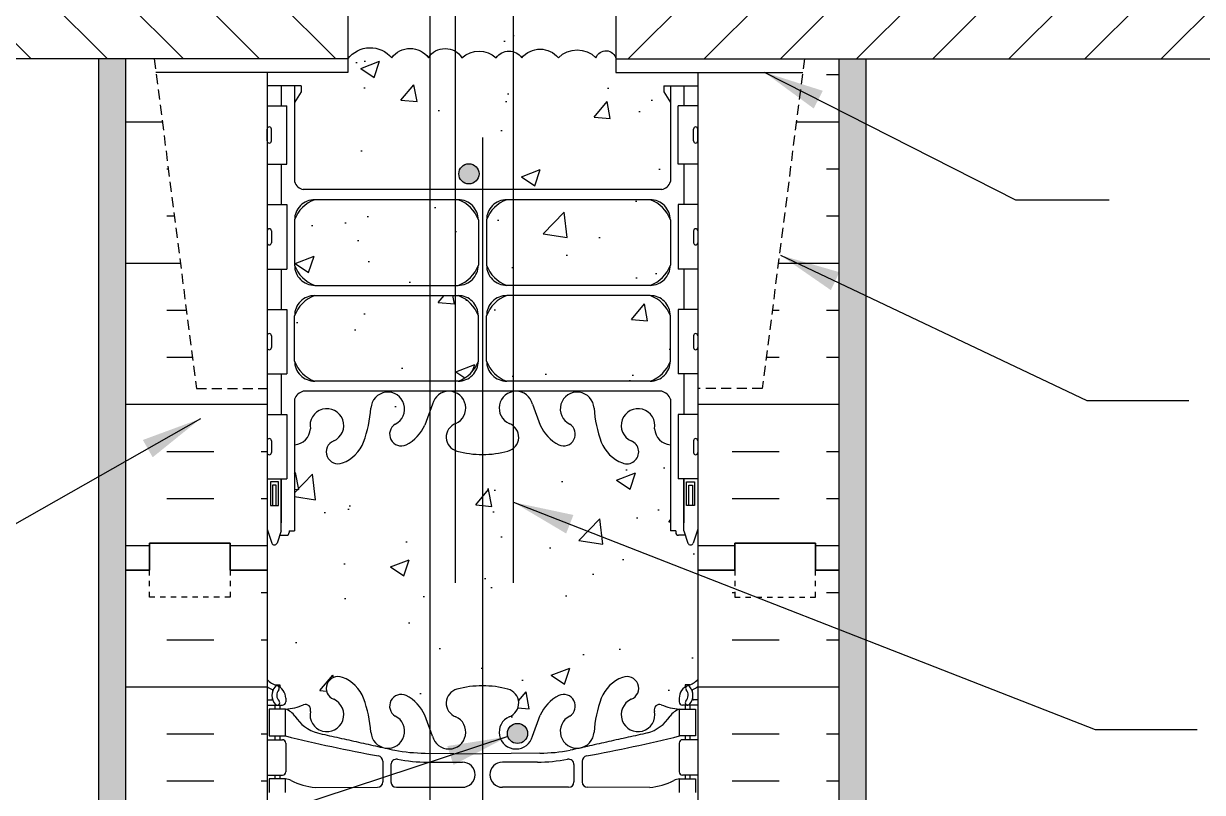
# Model space of a CAD drawing. Header units: inches. Extents: x 75 to 204, y 119 to 186.
# Drawn here: x 170.59 to 192.49, y 152.91 to 167.2 of the extents above; entities that cross this region are included whole.
import ezdxf

# ---------------------------------------------------------------- set-up
doc = ezdxf.new("R2010")
doc.units = ezdxf.units.IN
doc.header["$LTSCALE"] = 0.5
doc.header["$MEASUREMENT"] = 0
doc.linetypes.add('DASHED2', pattern=[0.375, 0.25, -0.125])
doc.linetypes.add('HIDDEN2', pattern=[0.1875, 0.125, -0.0625])
for name, color, linetype in [('HATCH', 12, 'Continuous'), ('Hidden2', 12, 'HIDDEN2'), ('line25', 2, 'Continuous'), ('LINE3', 3, 'Continuous'), ('LINE50', 5, 'Continuous'), ('LINE9', 9, 'Continuous'), ('TEXT', 4, 'Continuous'), ('Web_Edge', 9, 'Continuous')]:
    doc.layers.add(name, color=color, linetype=linetype)
doc.styles.add('DIM', font='romans.shx', dxfattribs={"width": 0.7})
doc.dimstyles.new('ext_12', dxfattribs={"dimscale": 12, "dimtxt": 0.09375, "dimasz": 0.09375, "dimexe": 0.09375, "dimexo": 0.0625, "dimgap": 0.0625, "dimtad": 1, "dimdec": 1, "dimzin": 3, "dimdsep": 46, "dimlunit": 4, "dimtxsty": 'DIM', "dimcen": 0.09, "dimdle": 0.09375, "dimclrt": 4, "dimadec": 0, "dimazin": 0, "dimtfac": 1, "dimtdec": 1, "dimtmove": 2, "dimatfit": 3, "dimfxl": 1, "dimfrac": 2, "dimtolj": 1, "dimtzin": 0, "dimarcsym": 0})
pattern_1 = [(0, (0, 0), (0, 2.625), []), (0, (0, 0.875), (0, 2.625), [0.875, -0.875]), (0, (0, 1.75), (0, 2.625), [0.875, -0.875])]

msp = doc.modelspace()

# ---------------------------------------------------------------- hatches: boundary and pattern name
at = {"layer": 'HATCH'}
h = msp.add_hatch(dxfattribs=at)
h.set_pattern_fill('AR-CONC', color=256, scale=0.5)
h.set_pattern_definition([(49.99999999999999, (0, 0), (3.586300913003767, -0.3137606749129755), [0.375, -4.125]), (355, (0, 0), (-0.693756668065, 3.760960668500059), [0.3, -3.3]), (100.45144446, (0.298858405, -0.02614672), (2.89254423363556, 3.447199954843147), [0.3187009599999999, -3.505710559999999]), (46.18420000000001, (0, 1), (5.336206653357862, -0.8275964039653827), [0.5625, -6.1875]), (96.63563549, (0.444683725, 0.931033465), (4.673309728371142, 4.870593003872752), [0.47805171, -5.258568799999999]), (351.1841639899999, (0, 1), (4.673309725273866, 4.870593001349951), [0.45, -4.950000005]), (21, (0.5, 0.75), (2.984535260592308, -2.013094453326694), [0.375, -4.125]), (326.0000000000001, (0.5, 0.75), (1.216576659607909, 3.625750225234265), [0.3, -3.3]), (71.45144474, (0.74871127, 0.58224213), (4.201111883649856, 1.612655764031769), [0.31870095, -3.50571056]), (37.50000000000001, (0, 0), (0.06079927658645334, 1.664469269156557), [0, -3.26, 0, -3.35, 0, -3.3125]), (7.499999999999999, (0, 0), (1.315347687210743, 1.972058559411801), [0, -1.91, 0, -3.185, 0, -1.2625]), (327.5, (-1.115, 0), (2.669112180862045, -0.1127743586718988), [0, -1.25, 0, -3.9, 0, -5.175]), (317.5, (-1.615, 0), (2.915930846711931, 0.5005249116615886), [0, -1.625, 0, -2.59, 0, -3.675])])
h.paths.add_polyline_path([(181.5936576290113, 171.544445428326), (181.5934132032379, 174.5444454283291), (176.6139691126049, 174.5444454283291), (176.6137246868315, 171.5444454283259), (176.6139691126049, 166.5444454283259, -0.4848937495315636), (177.4290496984611, 166.5665696834682, -0.5031160073863526), (178.1099896657506, 166.5665696834682, -0.5471467812492672), (178.7321225749126, 166.5665696834682, -0.3777167822662339), (179.3689418535741, 166.5665696834682, -0.520567049999997), (179.8446221478584, 166.5665696834682, -0.4694061166659584), (180.5249952831602, 166.5665696834682, -0.4135521630785879), (181.2224547752336, 166.5665696834682, -0.7568877619259617), (181.5934132050697, 166.5444828999346)])
h.paths.add_polyline_path([(185.0936576290113, 173.0444454283291), (181.5935354161246, 173.0444454283291), (181.5936576290113, 171.544445428326), (181.59348653097, 168.0444454283259), (185.0936576290113, 168.0444454283259)])
h.paths.add_polyline_path([(176.6137246868315, 171.5444454283259), (176.6138468997182, 173.0444454283291), (173.1137246868315, 173.0444454283291), (173.1137246868315, 168.0444454283259), (176.6138957848729, 168.0444454283259)])
h.paths.add_polyline_path([(182.6039727325707, 165.7320954283446), (182.4839727325822, 165.9320954283262), (182.4839727325822, 166.044445428326), (183.1139691126049, 166.0444454283259), (183.1139691126049, 166.2944454283259), (181.5934132032379, 166.2944454283259), (181.5934132032379, 166.5444829083014, 0.7568877444812785), (181.2224547752336, 166.5665696834682, 0.4135521630785899), (180.5249952831602, 166.5665696834682, 0.4694061166659581), (179.8446221478584, 166.5665696834682, 0.5205670499999981), (179.3689418535741, 166.5665696834682, 0.3777167822662344), (178.7321225749126, 166.5665696834682, 0.547146781249268), (178.1099896657506, 166.5665696834682, 0.5031160073863524), (177.4290496984611, 166.5665696834682, 0.4848937495315635), (176.6139691126049, 166.5444454283259), (176.6139691126049, 166.2944454283259), (175.1139691126049, 166.2944454283259), (175.1139691126049, 166.0444454283259), (175.7439654926276, 166.044445428326), (175.7439654926276, 165.9320954283257), (175.623969474825, 165.7321020653204), (175.623969474825, 164.2632993230882, 0.2681558504661761), (175.7851243822551, 164.11516225092), (182.4428220707192, 164.11516225092, 0.2681384484792457), (182.6039727325705, 164.2632857670353)])
h.paths.add_polyline_path([(179.0377232264861, 163.5526620680506, 0.2256517540596176), (178.6627232264836, 163.9276620680571), (175.9989737203991, 163.9276620680571, 0.2256517540553573), (175.6239737204011, 163.5526620680589), (175.6239737204011, 162.7118561634126, 0.2256517540569461), (175.9989737204026, 162.3368561634131), (178.6627232264836, 162.3368561634131, 0.2256517540590415), (179.0377232264856, 162.7118561634184)])
h.paths.add_polyline_path([(179.0377232264856, 161.7712345739502, 0.2256517540590401), (178.6627232264836, 162.1462345739555), (175.9989737204026, 162.1462345739555, 0.2256517540569459), (175.6239737204011, 161.771234573956), (175.6239737204011, 160.9304286693097, 0.2256517540552852), (175.9989737203989, 160.5554286693115), (178.6627232264838, 160.5554286693115, 0.2256517540595469), (179.0377232264861, 160.930428669318)])
h.paths.add_polyline_path([(182.6039727325712, 161.771234573956, 0.225651754056946), (182.2289727325697, 162.1462345739555), (179.5652232264912, 162.1462345739554, 0.2256517540585344), (179.1902232264862, 161.7712345739547), (179.1902232264858, 160.9304286693097, 0.2256517540542021), (179.5652232264804, 160.5554286693115), (182.2289727325734, 160.5554286693115, 0.2256517540552865), (182.6039727325712, 160.9304286693097)])
h.paths.add_polyline_path([(182.6039727325712, 163.5526620680589, 0.2256517540552849), (182.2289727325734, 163.9276620680571), (179.5652232264804, 163.9276620680571, 0.2256517540542014), (179.1902232264858, 163.5526620680589), (179.1902232264862, 162.7118561634139, 0.2256517540585338), (179.5652232264912, 162.3368561634131), (182.2289727325699, 162.3368561634131, 0.2256517540568749), (182.6039727325712, 162.7118561634126)])
h.paths.add_polyline_path([(182.6039727325698, 159.3746766069756, -0.3803920597856449), (182.3110083083162, 159.6697782271273, 2.087231407595256), (181.8771088783943, 159.4449609688864, -1), (181.7136803069891, 159.0364378948154, -0.21344991299061), (181.3214545462132, 159.4256383617985, -0.06992325913710164), (181.18458759288, 160.069441061514, 1.62960437792942), (180.713525784345, 159.768350035631, -0.9946622655254546), (180.531306594756, 159.3736335487116, -0.173074760623086), (180.1853982722192, 159.7402905882198), (180.0427604300394, 160.1271354439517, 1.612473537246182), (179.6112172655181, 159.7675472442477, -0.7348724129817921), (179.5881136619317, 159.2565083975446, -0.06847526280445856), (179.1139732264879, 159.1944454283276, -0.06847526280462879), (178.6398327910429, 159.2565083975445, -0.734872412981662), (178.6167291874555, 159.7675472442475, 1.612473537247985), (178.1851860229347, 160.1271354439517), (178.0425481807549, 159.7402905882198, -0.173074760623092), (177.696639858218, 159.3736335487115, -0.9946622655313361), (177.5144206686292, 159.768350035631, 1.629604377927039), (177.0433588600942, 160.0694410615148, -0.069923259137186), (176.9064919067609, 159.4256383617985, -0.213449912991331), (176.5142661459833, 159.0364378948147, -1), (176.3508375745796, 159.4449609688863, 2.087231407566103), (175.9169381446565, 159.6697782271342, -0.3803970205197697), (175.6239683079917, 159.3746762707329), (175.6239654926418, 157.7731785448722), (175.5239654926419, 157.7731785448722), (175.5239654926418, 157.7431785448719, -0.4142135623717164), (175.4739654926417, 157.6931785448721), (175.3478785361202, 157.6931785448722), (175.3050739932825, 157.5619112801698, -0.7257365568514151), (175.1989654926402, 157.5431785448765), (175.1139691126049, 157.8038341103188), (175.1139691126049, 157.044445428326), (175.1139691126049, 155.0100366486338, 0.08841615068674144), (175.2599721094648, 154.9127249561793), (175.3499721094653, 154.9127249561861), (175.349972109468, 154.870998896262, -0.2490694201798168), (175.4599721094841, 154.6638757444925), (175.4599721094877, 154.5963757444824, -0.4142135623888784), (175.3974721094877, 154.5338757444791), (175.3499721094899, 154.5338757444791), (175.3499721094944, 154.4638757444791), (175.4549721094797, 154.4638757444791, 0.08534784463991393), (175.7844316320243, 154.539394326217, -0.6696014941134709), (175.9169340307747, 154.4191126295189, 2.087231407562713), (176.3508334606982, 154.6439298877671, -1), (176.5142620321059, 155.0524529618372, -0.2134499129898269), (176.9064877928795, 154.6632524948544, -0.069923259137005), (177.0433547462124, 154.0194497951397, 1.629604377929905), (177.5144165547474, 154.3205408210226, -0.9946622655294666), (177.6966357443362, 154.7152573079421, -0.1730747606229737), (178.042544066873, 154.3486002684343), (178.185181909053, 153.9617554127019, 1.612473537246911), (178.6167250735742, 154.3213436124059, -0.7348724129898012), (178.6398286771661, 154.8323824591104, -0.0684752628037673), (179.1139691126052, 154.894445428326, -0.06847526280399203), (179.5881095480459, 154.83238245911, -0.7348724129890091), (179.6112131516359, 154.3213436124056, 1.612473537244834), (180.0427563161577, 153.9617554127019), (180.1853941583376, 154.3486002684341, -0.1730747606230563), (180.5313024808746, 154.7152573079421, -0.9946622655169803), (180.7135216704636, 154.3205408210228, 1.629604377932795), (181.1845834789983, 154.0194497951403, -0.06992325913697016), (181.3214504323313, 154.6632524948546, -0.2134499129918863), (181.71367619311, 155.0524529618392, -1), (181.8771047645118, 154.6439298877668, 2.08723140756285), (182.3110041944358, 154.4191126295196, -0.6696014940975927), (182.4435065931837, 154.5393943262181, 0.08534784464066049), (182.772966115731, 154.4638757444791), (182.8779661157163, 154.4638757444791), (182.8779661157209, 154.5338757444791), (182.830466115723, 154.5338757444791, -0.4142135623888784), (182.767966115723, 154.5963757444824), (182.7679661157266, 154.6638757444925, -0.2490694201798239), (182.8779661157427, 154.870998896262), (182.8779661157454, 154.9127249561861), (182.967966115746, 154.9127249561793, 0.08841615068610247), (183.1139691126049, 155.0100366486329), (183.1139691126049, 157.044445428326), (183.1139691126049, 157.8038341103186), (183.0350812332071, 157.5619112801649, -0.72573655678495), (182.9289727325678, 157.5431785448721), (182.8800596890897, 157.6931785448722), (182.7539727325682, 157.6931785448721, -0.4142135623716982), (182.7039727325681, 157.7431785448719), (182.7039727325679, 157.7731785448722), (182.603972732568, 157.7731785448722)])
h.paths.add_polyline_path([(183.1139691126049, 141.078854208019, 0.0884161506861027), (182.967966115746, 141.1761659004727), (182.8779661157454, 141.1761659004658), (182.8779661157427, 141.2178919603899, -0.2490694201798083), (182.7679661157266, 141.4250151121594), (182.767966115723, 141.4925151121695, -0.4142135623889365), (182.830466115723, 141.5550151121728), (182.8779661157209, 141.5550151121728), (182.8779661157163, 141.6250151121728), (182.772966115731, 141.6250151121728, 0.08534784463985881), (182.4435065931866, 141.549496530435, -0.6696014941127947), (182.311004194436, 141.6697782271328, 2.087231407571877), (181.8771047645142, 141.4449609688841, -1), (181.7136761931131, 141.0364378948116, -0.2134499129919753), (181.3214504323324, 141.4256383617945, -0.06822591722340395), (181.1857526094672, 142.0535049038255, 1.75317091024241), (180.7348150175528, 141.7568967685907, -0.9407930192528913), (180.5313024808809, 141.3736335487066, -0.1730747606255), (180.1853941583376, 141.7402905882178), (180.0427563161577, 142.12713544395, 1.612473537251307), (179.6112131516379, 141.7675472442455, -0.7348724129807925), (179.5881095480491, 141.2565083975428, -0.06847526280418821), (179.1139691126072, 141.194445428326, -0.06847526280423272), (178.6398286771648, 141.2565083975419, -0.7348724129927506), (178.6167250735768, 141.7675472442471, 1.612473537238647), (178.185181909053, 142.12713544395), (178.0425440668731, 141.7402905882179, -0.1730747606232865), (177.6966357443356, 141.3736335487095, -0.9407930192572043), (177.4931232076575, 141.7568967685905, 1.753170910245491), (177.0421856157435, 142.0535049038251, -0.06822591722321548), (176.9064877928788, 141.4256383617957, -0.2134499129916659), (176.5142620320997, 141.0364378948123, -1), (176.3508334606989, 141.4449609688851, 2.08723140756115), (175.9169340307748, 141.6697782271327, -0.6696014940677735), (175.7844316320339, 141.5494965304308, 0.08534784464257004), (175.4549721094797, 141.6250151121728), (175.3499721094944, 141.6250151121728), (175.3499721094899, 141.5550151121728), (175.3974721094877, 141.5550151121728, -0.4142135623889448), (175.4599721094877, 141.4925151121695), (175.4599721094841, 141.4250151121594, -0.2490694201798231), (175.349972109468, 141.2178919603899), (175.3499721094653, 141.1761659004658), (175.2599721094648, 141.1761659004727, 0.08841615068673656), (175.1139691126049, 141.0788542080181), (175.1139691126049, 139.044445428326), (177.763491613592, 139.044445428326), (178.763491613592, 140.044445428326), (178.763491613592, 139.044445428326), (178.763491613592, 138.044445428326), (179.763491613592, 139.044445428326), (183.1139691126049, 139.044445428326)])
h = msp.add_hatch(dxfattribs=at)
h.set_pattern_fill('ANSI31', color=256, scale=8, style=0)
h.set_pattern_definition([(135, (266.6307371667264, 15.49055793160571), (0.7071067811865475, 0.7071067811865476), [])])
h.paths.add_polyline_path([(160.3999224562764, 168.0444454283259), (176.6138957848729, 168.0444454283259), (176.6139691126049, 166.544445428326), (160.3999224562764, 166.5444454283259)])
h = msp.add_hatch(dxfattribs=at)
h.set_pattern_fill('ANSI31', color=256, scale=8, style=0)
h.set_pattern_definition([(45, (91.57664514911644, 15.49055793160574), (-0.7071067811865475, 0.7071067811865476), [])])
h.paths.add_polyline_path([(197.8280157689334, 168.044445428326), (181.59348653097, 168.0444454283259), (181.5934132032379, 166.544445428326), (197.8280157689334, 166.544445428326)])
h = msp.add_hatch(dxfattribs=at)
h.set_pattern_fill('AR-SAND', color=256, scale=0.25, style=0)
h.set_pattern_definition([(142.5, (356.6238287363527, 6.684040129812018), (0.01574833952740204, 0.4817059422532897), [0, -0.38, 0, -0.425, 0, -0.40625]), (172.5, (356.6238287363527, 6.684040129812018), (-0.4424441763169318, 0.7055365163074351), [0, -0.205, 0, -0.3425, 0, -0.13125]), (212.5, (356.9313287363527, 6.684040129812018), (-0.7785354654378738, 0.001414763384241124), [0, -0.125, 0, -0.45, 0, -0.5875]), (222.5, (356.9313287363527, 6.684040129812018), (-0.7515316511430733, 0.2194188912335623), [0, -0.0625, 0, -0.295, 0, -0.3375])])
h.paths.add_polyline_path([(171.9889691126049, 166.546955013342), (172.4889691126049, 166.546955013342), (172.4889691126049, 156.985197698593), (172.4889691126049, 139.044445428326), (171.9889691126049, 139.044445428326)])
h = msp.add_hatch(dxfattribs=at)
h.set_pattern_fill('INSUL', color=256, scale=7, style=0)
h.set_pattern_definition(pattern_1)
h.paths.add_polyline_path([(172.4889691126049, 157.044445428326), (172.9264691126049, 157.044445428326), (172.9264691126049, 157.544445428326), (174.4264691126049, 157.544445428326), (174.4264691126049, 157.044445428326), (175.1139691126049, 157.044445428326), (175.1139691126049, 160.4183448182542), (173.8002002465486, 160.4183448182542), (173.0174257848382, 166.5444454283259), (172.4889691126049, 166.5444454283259)])
h.paths.add_polyline_path([(184.3106387415279, 160.4183448182574), (183.1139691126049, 160.4183448182574), (183.1139691126049, 157.044445428326), (183.8014691126049, 157.044445428326), (183.8014691126049, 157.544445428326), (185.3014691126049, 157.544445428326), (185.3014691126049, 157.044445428326), (185.7389691126049, 157.044445428326), (185.7389691126049, 166.544445428326), (185.7184132032379, 166.544445428326), (185.0934132032379, 166.544445428326)])
h = msp.add_hatch(dxfattribs=at)
h.set_pattern_fill('AR-SAND', color=256, scale=0.25, style=0)
h.set_pattern_definition([(37.50000000000001, (1.604109488857063, 6.684040129812018), (-0.01574833952740204, 0.4817059422532897), [0, -0.38, 0, -0.425, 0, -0.40625]), (7.499999999999999, (1.604109488857063, 6.684040129812018), (0.4424441763169318, 0.7055365163074351), [0, -0.205, 0, -0.3425, 0, -0.13125]), (327.5, (1.296609488857058, 6.684040129812018), (0.7785354654378738, 0.001414763384241124), [0, -0.125, 0, -0.45, 0, -0.5875]), (317.5, (1.296609488857058, 6.684040129812018), (0.7515316511430733, 0.2194188912335623), [0, -0.0625, 0, -0.295, 0, -0.3375])])
h.paths.add_polyline_path([(186.2389691126049, 166.546955013342), (185.7389691126049, 166.546955013342), (185.7389691126049, 156.985197698593), (185.7389691126049, 139.044445428326), (186.2389691126049, 139.044445428326)])
h = msp.add_hatch(dxfattribs=at)
h.set_pattern_fill('INSUL', color=256, scale=7, style=0)
h.set_pattern_definition(pattern_1)
h.paths.add_polyline_path([(175.1139691126049, 157.044445428326), (174.4264691126049, 157.044445428326), (174.4264691126049, 156.544445428326), (172.9264691126049, 156.544445428326), (172.9264691126049, 157.044445428326), (172.4889691126049, 157.044445428326), (172.4889691126048, 139.044445428326), (172.9264691126049, 139.044445428326), (172.9264691126049, 139.544445428326), (174.4264691126049, 139.544445428326), (174.4264691126049, 139.044445428326), (175.1139691126049, 139.044445428326)])
h.paths.add_polyline_path([(185.7389691126049, 157.044445428326), (185.3014691126049, 157.044445428326), (185.3014691126049, 156.544445428326), (183.8014691126049, 156.544445428326), (183.8014691126049, 157.044445428326), (183.1139691126049, 157.044445428326), (183.1139691126049, 139.044445428326), (183.8014691126049, 139.044445428326), (183.8014691126049, 139.544445428326), (185.3014691126049, 139.544445428326), (185.3014691126049, 139.044445428326), (185.7389691126049, 139.044445428326)])
at = {"layer": 'LINE3'}
h = msp.add_hatch(color=256, dxfattribs=at)
h.paths.add_polyline_path([(179.0465297845594, 164.443562939355, 0.8313954898624936), (178.6778331129366, 164.4435629393551)])
h.paths.add_polyline_path([(179.0496814487479, 164.4093293143123, 0.04593457776007547), (179.0465297845593, 164.4435629393551), (178.6778331129366, 164.4435629393551, 0.04593457776007547), (178.6746814487479, 164.4093293143123, 1)])
h = msp.add_hatch(color=256, dxfattribs=at)
h.paths.add_polyline_path([(179.948676546008, 154.0444454283259, 0.8313954898624936), (179.5799798743852, 154.044445428326)])
h.paths.add_polyline_path([(179.9518282101966, 154.0102118032832, 0.04593457776007547), (179.948676546008, 154.044445428326), (179.5799798743852, 154.044445428326, 0.04593457776007547), (179.5768282101966, 154.0102118032832, 1)])

# ---------------------------------------------------------------- linework, layer by layer
at = {"layer": 'HATCH'}
msp.add_lwpolyline([(176.6139691126049, 166.5444454283259, -0.4848937495315631), (177.4290496984611, 166.5665696834682, -0.5031160073863534), (178.1099896657506, 166.5665696834682, -0.547146781249268), (178.7321225749126, 166.5665696834682, -0.3777167822662333), (179.3689418535741, 166.5665696834682, -0.52056705), (179.8446221478584, 166.5665696834682, -0.4694061166659571), (180.5249952831602, 166.5665696834682, -0.4135521630785881), (181.2224547752336, 166.5665696834682, -0.7569658912366456), (181.5934214051358, 166.5444454283259, -0.3015680651174104)], format="xyb", dxfattribs=at)
at = {"layer": 'Hidden2', "ltscale": 3}
for p, q in [((173.0174257848386, 166.5444454283228), (173.8002002465486, 160.4183448182542)), ((185.0934132032379, 166.5444454283259), (184.3106387415279, 160.4183448182574)), ((173.8002002465486, 160.4183448182542), (175.1139691126049, 160.4183448182542)), ((184.3106387415279, 160.4183448182574), (183.1139691126049, 160.4183448182574))]:
    msp.add_line(p, q, dxfattribs=at)
at = {"layer": 'line25'}
for p, q in [((176.6139691126049, 166.5444454283259), (160.3999224562764, 166.5444454283259)), ((172.4889691126049, 166.5444454283259), (161.8590550633159, 166.5444454283259)), ((176.6139691126049, 166.5444454283259), (176.6139691126049, 166.2944454283259)), ((181.5934132032379, 166.5444454283259), (181.5934132032379, 166.2944454283259)), ((181.5934132032379, 166.5444454283259), (197.8280157689334, 166.544445428326)), ((185.7184132032379, 166.544445428326), (196.348327252527, 166.544445428326)), ((176.6139691126049, 166.2944454283259), (173.0493700227611, 166.2944454283259)), ((175.1139691126049, 166.2944454283259), (175.1139691126049, 157.044445428326)), ((181.5934132032379, 166.2944454283259), (185.0614689653151, 166.2944454283259)), ((183.1139691126049, 166.2944454283259), (183.1139691126049, 157.044445428326)), ((175.1139691126049, 165.6694454283196), (175.4789217068468, 165.6694454283196)), ((175.4789217068468, 164.5894454283196), (175.4789217068468, 165.6694454283196)), ((183.1139691126049, 165.6694454283196), (182.749016518363, 165.6694454283196)), ((182.749016518363, 164.5894454283196), (182.749016518363, 165.6694454283196)), ((175.1139691126049, 164.5894454283196), (175.4789217068468, 164.5894454283196)), ((183.1139691126049, 164.5894454283196), (182.749016518363, 164.5894454283196)), ((175.1139691126049, 163.8394454283196), (175.4789217068468, 163.8394454283197)), ((175.4789217068468, 163.8394454283196), (175.4789217068468, 162.6394454283196)), ((183.1139691126049, 163.8394454283196), (182.749016518363, 163.8394454283197)), ((182.749016518363, 163.8394454283196), (182.749016518363, 162.6394454283196)), ((175.1139691126049, 162.6394454283196), (175.4789217068468, 162.6394454283196)), ((183.1139691126049, 162.6394454283196), (182.749016518363, 162.6394454283196)), ((175.1139691126049, 161.8894454283196), (175.4789217068468, 161.8894454283196)), ((175.4789217068468, 161.8894454283196), (175.4789217068468, 160.6894454283195)), ((183.1139691126049, 161.8894454283196), (182.749016518363, 161.8894454283196)), ((182.749016518363, 161.8894454283196), (182.749016518363, 160.6894454283195)), ((175.1139691126049, 160.6894454283196), (175.4789217068468, 160.6894454283196)), ((183.1139691126049, 160.6894454283196), (182.749016518363, 160.6894454283196)), ((175.1139691126049, 159.9394454283196), (175.4789217068468, 159.9394454283196)), ((175.4789217068468, 159.9394454283196), (175.4789217068468, 158.7394454283195)), ((183.1139691126049, 159.9394454283196), (182.749016518363, 159.9394454283196)), ((182.749016518363, 159.9394454283196), (182.749016518363, 158.7394454283195)), ((175.1139691126049, 158.7394454283196), (175.4789217068468, 158.7394454283196)), ((183.1139691126049, 158.7394454283196), (182.749016518363, 158.7394454283196)), ((175.1139691126049, 157.044445428326), (175.1139691126049, 139.044445428326)), ((183.1139691126049, 157.044445428326), (183.1139691126049, 139.044445428326))]:
    msp.add_line(p, q, dxfattribs=at)
for points in [[(176.6139691126049, 174.5444454283291), (176.6137246868315, 171.5444454283259), (176.6139691126049, 166.5444454283259)], [(181.5934132032379, 174.5444454283291), (181.5936576290113, 171.544445428326), (181.5934132032379, 166.5444454283259)]]:
    msp.add_lwpolyline(points, dxfattribs=at)
at = {"layer": 'LINE3'}
for p, q in [((178.1342805961985, 173.0444454283291), (178.1342805961985, 144.8356080795029)), ((178.6138468997182, 156.8068218403729), (178.6138468997182, 169.8729476500175)), ((179.6881017196442, 156.8068218403729), (179.6881017196442, 169.8729476500175)), ((179.1137679566704, 165.0857663965157), (179.1140583799955, 138.3950121947295))]:
    msp.add_line(p, q, dxfattribs=at)
for centre in [(178.8621814487479, 164.4093293143123), (179.7643282101966, 154.0102118032832)]:
    msp.add_circle(centre, 0.1875, dxfattribs=at)
at = {"layer": 'LINE50'}
for p, q in [((172.4889691126049, 157.044445428326), (172.4889691126049, 166.5444454283259)), ((185.7389691126049, 156.985197698593), (185.7389691126049, 166.544445428326)), ((172.4889691126048, 139.044445428326), (172.4889691126049, 157.044445428326)), ((185.7389691126049, 139.044445428326), (185.7389691126049, 157.044445428326))]:
    msp.add_line(p, q, dxfattribs=at)
for points in [[(175.1139691126049, 157.044445428326), (174.4264691126049, 157.044445428326), (174.4264691126049, 157.544445428326), (172.9264691126049, 157.544445428326), (172.9264691126049, 157.044445428326), (172.4889691126049, 157.044445428326)], [(172.4889691126049, 157.044445428326), (172.9264691126049, 157.044445428326), (172.9264691126049, 157.544445428326), (174.4264691126049, 157.544445428326), (174.4264691126049, 157.044445428326), (175.1139691126049, 157.044445428326)], [(183.1139691126049, 157.044445428326), (183.8014691126049, 157.044445428326), (183.8014691126049, 157.544445428326), (185.3014691126049, 157.544445428326), (185.3014691126049, 157.044445428326), (185.7389691126049, 157.044445428326)], [(185.7389691126049, 157.044445428326), (185.3014691126049, 157.044445428326), (185.3014691126049, 157.544445428326), (183.8014691126049, 157.544445428326), (183.8014691126049, 157.044445428326), (183.1139691126049, 157.044445428326)]]:
    msp.add_lwpolyline(points, dxfattribs=at)
at = {"layer": 'LINE9'}
for p, q in [((171.9889691126049, 139.044445428326), (171.9889691126049, 166.546955013342)), ((186.2389691126049, 139.044445428326), (186.2389691126049, 166.546955013342)), ((175.1139691126049, 165.1844454283196), (175.1139727325684, 165.1844454283196)), ((175.113972732568, 165.0194454283196), (175.113972732568, 165.2394454283195)), ((175.153972732568, 165.2794454283195), (175.1539727325689, 165.2794454283195)), ((175.1939727325679, 165.0194454283196), (175.1939727325688, 165.2394454283195)), ((183.0339654926419, 165.0194454283196), (183.033965492641, 165.2394454283195)), ((183.0739654926419, 165.2794454283195), (183.073965492641, 165.2794454283195)), ((183.1139654926418, 165.0194454283196), (183.1139654926418, 165.2394454283195)), ((183.1139691126049, 165.1844454283196), (183.1139654926414, 165.1844454283196)), ((175.1139691126049, 165.0744454283196), (175.1139727325684, 165.0744454283196)), ((175.153972732568, 164.9794454283196), (175.153972732568, 164.9794454283195)), ((183.0739654926419, 164.9794454283196), (183.0739654926419, 164.9794454283195)), ((183.1139691126049, 165.0744454283196), (183.1139654926414, 165.0744454283196)), ((175.113972732568, 163.3494454283195), (175.113972732568, 163.1294454283196)), ((175.153972732568, 163.3894454283195), (175.153972732568, 163.3894454283196)), ((175.1939727325679, 163.3494454283195), (175.1939727325688, 163.1294454283196)), ((183.0339654926419, 163.3494454283195), (183.033965492641, 163.1294454283196)), ((183.0739654926419, 163.3894454283195), (183.0739654926419, 163.3894454283196)), ((183.1139654926418, 163.3494454283195), (183.1139654926418, 163.1294454283196)), ((175.1139691126049, 163.2944454283195), (175.1139727325684, 163.2944454283195)), ((175.1139691126049, 163.1844454283195), (175.1139727325684, 163.1844454283195)), ((183.1139691126049, 163.2944454283195), (183.1139654926414, 163.2944454283195)), ((183.1139691126049, 163.1844454283195), (183.1139654926414, 163.1844454283195)), ((175.153972732568, 163.0894454283196), (175.1539727325689, 163.0894454283196)), ((183.0739654926419, 163.0894454283196), (183.073965492641, 163.0894454283196)), ((175.113972732568, 161.3994454283194), (175.113972732568, 161.1794454283196)), ((175.1939727325679, 161.3994454283195), (175.1939727325688, 161.1794454283196)), ((183.0339654926419, 161.3994454283195), (183.033965492641, 161.1794454283196)), ((183.1139654926418, 161.3994454283194), (183.1139654926418, 161.1794454283196)), ((175.1139691126049, 161.3444454283194), (175.1139727325684, 161.3444454283194)), ((175.1139691126049, 161.2344454283194), (175.1139727325684, 161.2344454283194)), ((183.1139691126049, 161.3444454283194), (183.1139654926414, 161.3444454283194)), ((183.1139691126049, 161.2344454283194), (183.1139654926414, 161.2344454283194)), ((175.153972732568, 161.1394454283196), (175.1539727325689, 161.1394454283195)), ((183.0739654926419, 161.1394454283196), (183.073965492641, 161.1394454283195)), ((175.113972732568, 159.4494454283195), (175.113972732568, 159.2294454283196)), ((175.153972732568, 159.4894454283195), (175.153972732568, 159.4894454283195)), ((175.1939727325679, 159.4494454283195), (175.1939727325688, 159.2294454283196)), ((183.0339654926419, 159.4494454283195), (183.033965492641, 159.2294454283196)), ((183.0739654926419, 159.4894454283195), (183.0739654926419, 159.4894454283195)), ((183.1139654926418, 159.4494454283195), (183.1139654926418, 159.2294454283196)), ((175.1139691126049, 159.3944454283194), (175.1139727325684, 159.3944454283194)), ((175.1139691126049, 159.2844454283194), (175.1139727325684, 159.2844454283194)), ((175.153972732568, 159.1894454283196), (175.1539727325689, 159.1894454283195)), ((183.0739654926419, 159.1894454283196), (183.073965492641, 159.1894454283195)), ((183.1139691126049, 159.3944454283194), (183.1139654926414, 159.3944454283194)), ((183.1139691126049, 159.2844454283194), (183.1139654926414, 159.2844454283194))]:
    msp.add_line(p, q, dxfattribs=at)
at = {"layer": 'LINE9', "linetype": 'DASHED2', "ltscale": 0.15}
for points in [[(174.4264691126049, 157.044445428326), (174.4264691126049, 157.044445428326), (174.4264691126049, 156.544445428326), (172.9264691126049, 156.544445428326), (172.9264691126049, 157.044445428326), (172.9264691126049, 157.044445428326)], [(174.4264691126049, 157.044445428326), (174.4264691126049, 157.044445428326), (174.4264691126049, 156.544445428326), (172.9264691126049, 156.544445428326), (172.9264691126049, 157.044445428326), (172.9264691126049, 157.044445428326)], [(183.8014691126049, 157.044445428326), (183.8014691126049, 157.044445428326), (183.8014691126049, 156.544445428326), (185.3014691126049, 156.544445428326), (185.3014691126049, 157.044445428326), (185.3014691126049, 157.044445428326)], [(183.8014691126049, 157.044445428326), (183.8014691126049, 157.044445428326), (183.8014691126049, 156.544445428326), (185.3014691126049, 156.544445428326), (185.3014691126049, 157.044445428326), (185.3014691126049, 157.044445428326)]]:
    msp.add_lwpolyline(points, dxfattribs=at)
at = {"layer": 'LINE9'}
for centre, start, end in [((175.153972732568, 165.2394454283195), 89.99999999992184, 180), ((175.1539727325689, 165.2394454283195), 359.999999999899, 90), ((183.073965492641, 165.2394454283195), 90, 180.000000000101), ((183.0739654926419, 165.2394454283195), 0, 90.00000000007815), ((175.153972732568, 165.0194454283196), 179.9999999999121, 270.0000000000521), ((175.153972732568, 165.0194454283196), 270, 0), ((183.0739654926419, 165.0194454283196), 180, 270), ((183.0739654926419, 165.0194454283196), 269.9999999999479, 8.79359758331033e-11), ((175.153972732568, 163.3494454283195), 89.99999999994789, 180.0000000000879), ((175.153972732568, 163.3494454283195), 0, 90), ((183.0739654926419, 163.3494454283195), 90, 180), ((183.0739654926419, 163.3494454283195), 359.9999999999121, 90.00000000005213), ((175.153972732568, 163.1294454283196), 180, 270.0000000000782), ((175.1539727325689, 163.1294454283196), 270, 1.009635278083779e-10), ((183.073965492641, 163.1294454283196), 179.999999999899, 270), ((183.0739654926419, 163.1294454283196), 269.9999999999218, 0), ((175.153972732568, 161.3994454283195), 89.99999999994789, 180.0000000000879), ((175.153972732568, 161.3994454283195), 0, 90), ((183.0739654926419, 161.3994454283195), 90, 180), ((183.0739654926419, 161.3994454283195), 359.9999999999121, 90.00000000005213), ((175.153972732568, 161.1794454283196), 180, 270.0000000000782), ((175.1539727325689, 161.1794454283195), 270, 1.009635278083779e-10), ((183.073965492641, 161.1794454283195), 179.999999999899, 270), ((183.0739654926419, 161.1794454283196), 269.9999999999218, 0), ((175.153972732568, 159.4494454283195), 89.99999999994789, 180.0000000000879), ((175.153972732568, 159.4494454283195), 0, 90), ((183.0739654926419, 159.4494454283195), 90, 180), ((183.0739654926419, 159.4494454283195), 359.9999999999121, 90.00000000005213), ((175.153972732568, 159.2294454283196), 180, 270.0000000000782), ((175.1539727325689, 159.2294454283195), 270, 1.009635278083779e-10), ((183.073965492641, 159.2294454283195), 179.999999999899, 270), ((183.0739654926419, 159.2294454283196), 269.9999999999218, 0)]:
    msp.add_arc(centre, 0.04, start, end, dxfattribs=at)
at = {"layer": 'Web_Edge'}
for p, q in [((175.7439654926276, 166.044445428326), (175.1139691126049, 166.0444454283259)), ((175.623969474825, 166.044445428326), (175.623969474825, 164.2632993230882)), ((175.7439654926276, 166.0444454283265), (175.7439654926276, 165.932095428327)), ((175.7439654926276, 166.044445428326), (175.7439654926276, 165.9320954283265)), ((182.4839727325822, 166.044445428326), (183.1139691126049, 166.0444454283259)), ((182.4839727325822, 166.044445428326), (182.4839727325822, 165.9320954283265)), ((182.4839727325822, 166.0444454283265), (182.4839727325822, 165.932095428327)), ((182.6039727325707, 166.044445428326), (182.6039727325705, 164.2632857670353)), ((175.7439654926276, 165.9320954283262), (175.6239654926282, 165.7320954283262)), ((175.7439654926276, 165.9320954283257), (175.6239654926282, 165.7320954283257)), ((182.4839727325822, 165.9320954283257), (182.6039727325817, 165.7320954283257)), ((182.4839727325822, 165.9320954283262), (182.6039727325817, 165.7320954283262)), ((182.4428220707193, 164.11516225092), (175.7851243822549, 164.11516225092)), ((178.6627232264838, 163.9276620680571), (175.9989737203989, 163.9276620680571)), ((182.2289727325735, 163.9276620680571), (179.5652232264803, 163.9276620680571)), ((175.6239737204011, 163.5526620680593), (175.6239737204011, 162.7118561634125)), ((179.0377232264861, 163.5526620680508), (179.0377232264856, 162.711856163419)), ((179.1902232264858, 163.5534780821094), (179.1902232264862, 162.7126721774644)), ((182.6039727325712, 163.5526620680593), (182.6039727325712, 162.7118561634125)), ((175.9989737204025, 162.3368561634131), (178.6627232264838, 162.3368561634131)), ((182.2289727325698, 162.3368561634131), (179.5652232264912, 162.3368561634131)), ((175.9989737204025, 162.1462345739555), (178.6627232264838, 162.1462345739555)), ((182.2289727325698, 162.1462345739555), (179.5652232264912, 162.1462345739554)), ((175.6239737204011, 160.9304286693093), (175.6239737204011, 161.7712345739561)), ((179.0377232264861, 160.9304286693178), (179.0377232264856, 161.7712345739496)), ((179.1902232264858, 160.9296126552592), (179.1902232264862, 161.7704185599042)), ((182.6039727325712, 160.9304286693093), (182.6039727325712, 161.7712345739561)), ((178.6627232264838, 160.5554286693115), (175.9989737203989, 160.5554286693115)), ((182.2289727325735, 160.5554286693115), (179.5652232264803, 160.5554286693115)), ((182.4428220707193, 160.3679286693115), (175.7851243822549, 160.3679286693115)), ((175.6239697936623, 160.2197926152937), (175.6239654926418, 157.7731785448722)), ((178.1851860229341, 160.1271354439502), (178.0425481807549, 159.7402905882196)), ((180.04276043004, 160.1271354439502), (180.1853982722193, 159.7402905882196)), ((182.6039727325708, 160.2198051531969), (182.603972732568, 157.7731785448722)), ((175.3739654926418, 157.7731785448728), (175.3739654926418, 158.7394454283196)), ((182.853972732568, 157.7731785448728), (182.853972732568, 158.7394454283196)), ((175.1139691126049, 157.8038341103188), (175.1989654926417, 157.5431785448721)), ((175.3739654926418, 157.7731785448722), (175.298965492642, 157.5431785448721)), ((175.34787853612, 157.6931785448722), (175.4739654926418, 157.6931785448721)), ((175.5239654926419, 157.7731785448722), (175.6239654926418, 157.7731785448722)), ((175.5239654926419, 157.7731785448722), (175.5239654926418, 157.7431785448718)), ((175.5239654926419, 157.7431785448723), (175.5239654926419, 157.7431785448721)), ((182.7039727325679, 157.7731785448722), (182.603972732568, 157.7731785448722)), ((182.7039727325679, 157.7731785448722), (182.7039727325679, 157.7431785448723)), ((182.7039727325679, 157.7431785448723), (182.7039727325679, 157.7431785448721)), ((182.8800596890898, 157.6931785448722), (182.7539727325681, 157.6931785448721)), ((182.853972732568, 157.7731785448722), (182.9289727325678, 157.5431785448721)), ((183.1139691126049, 157.8038341103186), (183.0289727325682, 157.5431785448721)), ((175.2599721094647, 154.9127249561793), (175.3499721094653, 154.9127249561861)), ((175.3499721094653, 154.9127249561861), (175.349972109468, 154.870998896262)), ((182.967966115746, 154.9127249561793), (182.8779661157454, 154.9127249561861)), ((182.8779661157454, 154.9127249561861), (182.8779661157427, 154.870998896262)), ((175.1139691126049, 154.633875744479), (175.1918476458735, 154.6338757444792)), ((175.4599721094841, 154.6638757444981), (175.4599721094877, 154.5963757444819)), ((182.7679661157266, 154.6638757444981), (182.767966115723, 154.5963757444819)), ((183.1139691126058, 154.633875744479), (183.0360905793372, 154.6338757444792)), ((175.1139691126049, 154.5338757444791), (175.3974721094877, 154.5338757444791)), ((175.2599721094647, 154.533875744479), (175.2599721094647, 154.4638757444791)), ((175.3499721094899, 154.533875744479), (175.3499721094944, 154.4638757444791)), ((183.1139691126058, 154.5338757444791), (182.830466115723, 154.5338757444791)), ((182.8779661157209, 154.533875744479), (182.8779661157163, 154.4638757444791)), ((182.967966115746, 154.533875744479), (182.967966115746, 154.4638757444791)), ((178.1851819090524, 153.9617554127034), (178.0425440668731, 154.3486002684339)), ((180.0427563161583, 153.9617554127034), (180.1853941583376, 154.3486002684339)), ((175.2599721094647, 153.9638757444791), (175.2599721094647, 153.8938757444791)), ((175.3499721095281, 153.9638757444791), (175.3499721095326, 153.8938757444792)), ((182.8779661156827, 153.9638757444791), (182.8779661156781, 153.8938757444792)), ((182.967966115746, 153.9638757444791), (182.967966115746, 153.8938757444791)), ((175.1139691126049, 153.8938757444791), (175.3974721094877, 153.8938757444792)), ((175.4599721094877, 153.8313757444792), (175.4599721094877, 153.2963757444792)), ((182.767966115723, 153.8313757444792), (182.767966115723, 153.2963757444792)), ((183.1139691126058, 153.8938757444791), (182.830466115723, 153.8938757444792)), ((177.2620262093527, 153.4939504245755), (177.2620262093518, 153.1091866077584)), ((178.0473541510704, 153.6457083147623), (179.1139762093525, 153.629955710524)), ((180.1805840741403, 153.6457083147623), (179.1139620158582, 153.629955710524)), ((180.965912015858, 153.4939504245755), (180.9659120158589, 153.1091866077584)), ((177.4145262093524, 153.4318948807589), (177.4145262093524, 153.1091866306395)), ((178.0946886388419, 153.477824027421), (178.7415699596144, 153.477824027421)), ((180.1332495863689, 153.477824027421), (179.4863682655963, 153.477824027421)), ((180.8134120158583, 153.4318948807589), (180.8134120158583, 153.1091866306395)), ((175.1139691126049, 153.2338757444791), (175.3974721094877, 153.2338757444792)), ((175.2599721094643, 153.2338757444792), (175.2599721094643, 153.1638757444792)), ((175.3499721095754, 153.2338757444792), (175.3499721095799, 153.1638757444792)), ((183.1139691126058, 153.2338757444791), (182.830466115723, 153.2338757444792)), ((182.8779661156354, 153.2338757444792), (182.8779661156308, 153.1638757444792)), ((182.9679661157465, 153.2338757444792), (182.9679661157465, 153.1638757444792)), ((176.0076962093525, 153.008405710524), (177.162093856747, 153.0091866306394)), ((177.5145262093523, 153.0091866306395), (178.7415699596144, 153.0091866306394)), ((180.7134120158584, 153.0091866306395), (179.4863682655963, 153.0091866306394)), ((182.2202420158582, 153.008405710524), (181.0658443684637, 153.0091866306394))]:
    msp.add_line(p, q, dxfattribs=at)
for points in [[(175.3739654926418, 166.0444454283258), (175.3739654926418, 165.6694454283196)], [(182.853972732568, 166.0444454283258), (182.853972732568, 165.6694454283196)], [(175.3739654926418, 164.5894454283196), (175.3739654926418, 163.8394454283197)], [(182.853972732568, 164.5894454283196), (182.853972732568, 163.8394454283197)], [(175.3739654926418, 162.6394454283196), (175.3739654926418, 161.8894454283196)], [(182.853972732568, 162.6394454283196), (182.853972732568, 161.8894454283196)], [(175.3739654926418, 160.6894454283196), (175.3739654926418, 159.9394454283196)], [(182.853972732568, 160.6894454283196), (182.853972732568, 159.9394454283196)], [(175.3739654926418, 158.7394454283196), (175.3739654926418, 157.9231785448721)], [(182.853972732568, 158.7394454283196), (182.853972732568, 157.9231785448721)], [(175.4549721095649, 152.9138757444792), (175.4549721095649, 153.1638757444792), (175.1549721095647, 153.1638757444792), (175.1549721095647, 152.9138757444792)], [(182.7729661156458, 152.9138757444792), (182.7729661156458, 153.1638757444792), (183.072966115646, 153.1638757444792), (183.072966115646, 152.9138757444792)]]:
    msp.add_lwpolyline(points, dxfattribs=at)
for points in [[(175.3239654926421, 158.6831785448722), (175.173965492642, 158.6831785448722), (175.173965492642, 158.2431785448723), (175.3239654926421, 158.2431785448723)], [(175.2839654926422, 158.6231785448722), (175.213965492642, 158.6231785448722), (175.213965492642, 158.2431785448723), (175.2839654926422, 158.2431785448723)], [(182.9039727325678, 158.6831785448722), (183.0539727325678, 158.6831785448722), (183.0539727325678, 158.2431785448723), (182.9039727325678, 158.2431785448723)], [(182.9439727325677, 158.6231785448722), (183.0139727325679, 158.6231785448722), (183.0139727325679, 158.2431785448723), (182.9439727325677, 158.2431785448723)], [(175.1549721094797, 153.9638757444791), (175.4549721094799, 153.9638757444791), (175.4549721094799, 154.4638757444791), (175.1549721094797, 154.4638757444791)], [(183.072966115731, 153.9638757444791), (182.7729661157308, 153.9638757444791), (182.7729661157308, 154.4638757444791), (183.072966115731, 154.4638757444791)]]:
    msp.add_lwpolyline(points, close=True, dxfattribs=at)
for centre, radius, start, end in [((175.8327232264871, 164.3286708280962), 0.21875, 197.3880141500286, 257.4322017112555), ((182.3952232264871, 164.3286708280962), 0.21875, 282.5677982887712, 342.608265138485), ((176.2057820692291, 163.3458537192294), 0.6174711717250514, 109.5681561993793, 160.4318438006121), ((175.9989737204007, 163.5526620680578), 0.375, 90, 180.0000000000114), ((178.4559148776554, 163.3458537192287), 0.6174711717250514, 19.56815619938796, 70.43184380062067), ((178.6627232264838, 163.5526620680571), 0.375, 359.9999999999886, 90), ((179.7720315753142, 163.3458537192307), 0.6174711717250514, 109.5681561993793, 160.4318438006121), ((179.5652232264858, 163.5526620680591), 0.375, 90, 180.0000000000114), ((182.0221643837432, 163.3458537192294), 0.6174711717250514, 19.56815619938796, 70.43184380062067), ((182.2289727325717, 163.5526620680578), 0.375, 359.9999999999886, 90), ((176.2057820692291, 162.9186645122421), 0.6174711717250514, 199.5681561993879, 250.4318438006206), ((175.9989737204007, 162.7118561634138), 0.375, 179.9999999999886, 270), ((178.4559148776554, 162.9186645122415), 0.6174711717250514, 289.5681561993789, 340.4318438006119), ((178.6627232264838, 162.7118561634131), 0.375, 270, 1.139910797836525e-11), ((179.7720315753142, 162.9186645122434), 0.6174711717250514, 199.5681561993879, 250.4318438006206), ((179.5652232264858, 162.7118561634151), 0.375, 179.9999999999886, 270), ((182.0221643837432, 162.9186645122421), 0.6174711717250514, 289.5681561993789, 340.4318438006119), ((182.2289727325717, 162.7118561634138), 0.375, 270, 1.139910797836525e-11), ((176.2057820692291, 161.5644262251265), 0.6174711717250514, 109.5681561993793, 160.4318438006121), ((175.9989737204007, 161.7712345739549), 0.375, 90, 180.0000000000114), ((178.4559148776554, 161.5644262251271), 0.6174711717250514, 19.56815619938796, 70.43184380062067), ((178.6627232264838, 161.7712345739555), 0.375, 359.9999999999886, 90), ((179.7720315753142, 161.5644262251251), 0.6174711717250514, 109.5681561993793, 160.4318438006121), ((179.5652232264858, 161.7712345739536), 0.375, 90, 180.0000000000114), ((182.0221643837432, 161.5644262251265), 0.6174711717250514, 19.56815619938796, 70.43184380062067), ((182.2289727325717, 161.7712345739549), 0.375, 359.9999999999886, 90), ((176.2057820692291, 161.1372370181392), 0.6174711717250514, 199.5681561993879, 250.4318438006206), ((175.9989737204007, 160.9304286693109), 0.375, 179.9999999999886, 270), ((178.4559148776554, 161.1372370181398), 0.6174711717250514, 289.5681561993789, 340.4318438006119), ((178.6627232264838, 160.9304286693115), 0.375, 270, 1.139910797836525e-11), ((179.7720315753142, 161.137237018138), 0.6174711717250514, 199.5681561993879, 250.4318438006206), ((179.5652232264858, 160.9304286693095), 0.375, 179.9999999999886, 270), ((182.0221643837432, 161.1372370181392), 0.6174711717250514, 289.5681561993789, 340.4318438006119), ((182.2289727325717, 160.9304286693109), 0.375, 270, 1.139910797836525e-11), ((175.8327232264871, 160.1544200921354), 0.21875, 102.5677982887445, 162.6117902218695), ((177.3553637615402, 160.038540361337), 0.3135313569610182, 296.0651741220447, 177.2642895890111), ((178.4901631958657, 160.0543973123505), 0.3135313569610182, 293.8083663361876, 166.5853660183907), ((179.7377832571084, 160.0543973123505), 0.3135313569610182, 13.41463398160937, 246.1916336638124), ((180.8725826914339, 160.038540361337), 0.3135313569610182, 2.735710410988923, 243.9348258779549), ((182.3952232264871, 160.1544200921354), 0.21875, 17.39173486151484, 77.4322017112288), ((176.2242715829622, 159.7318110369772), 0.3135313569610182, 293.8083663361876, 191.4113785795589), ((174.6843607435709, 160.2344941835906), 2.364765241385946, 339.9984922785303, 355.6105272071578), ((183.5435857094032, 160.2344941835906), 2.364765241385946, 184.3894727928421, 200.0015077214678), ((182.0036748700119, 159.7318110369772), 0.3135313569610182, 348.5886214204411, 246.1916336638124), ((175.6045738088985, 159.6869081830143), 0.3128336836755324, 273.5543884127807, 356.8610627304217), ((177.606586535918, 159.5714794158816), 0.2173766041081271, 121.4629889840288, 294.4735608195812), ((177.3558364483926, 160.0416466659468), 0.7499256556133269, 297.0295257392024, 336.3062471102691), ((178.7082468173637, 159.5156430035875), 0.2680134754942133, 109.9662478540821, 255.2108076408213), ((179.5196996356105, 159.5156430035875), 0.2680134754942133, 284.7891923591787, 70.03375214591789), ((180.8721100045815, 160.0416466659468), 0.7499256556133269, 203.6937528897309, 242.9704742607975), ((180.6213599170562, 159.5714794158816), 0.2173766041081271, 245.5264391804188, 58.53701101597118), ((182.6233726440739, 159.6869081830143), 0.3128336836755324, 183.1389372695816, 266.4446069007387), ((176.4325518602652, 159.240699431844), 0.22, 111.8037479894419, 291.8037479894419), ((176.2753025350009, 159.6694965123549), 0.6766585701930063, 290.6802528325035, 338.8761078469809), ((181.9526439179733, 159.6694965123549), 0.6766585701930063, 201.1238921530191, 249.3197471674964), ((181.795394592709, 159.240699431844), 0.22, 248.1962520105581, 68.1962520105585), ((179.1024295785539, 160.9484248697152), 1.754017427683611, 254.7081662546031, 270.3770812484059), ((179.1255168744203, 160.9484248697152), 1.754017427683611, 269.6229187515941, 285.291833745397), ((175.4739654926418, 157.7431785448721), 0.05, 270, 0), ((182.7539727325681, 157.7431785448721), 0.05, 180, 270), ((175.2489654926423, 157.5698452115383), 0.0566666666662005, 208.0724869353401, 331.927513064439), ((182.9789727325676, 157.5698452115383), 0.0566666666662005, 208.0724869355608, 331.9275130646583), ((176.4325477463834, 154.8481914248096), 0.22, 68.19625201055833, 248.1962520105583), ((176.2752984211192, 154.4193943442987), 0.6766585701930063, 21.12389215302213, 69.31974716749635), ((181.9526398040915, 154.4193943442987), 0.6766585701930063, 110.6802528325037, 158.8761078469779), ((181.7953904788273, 154.8481914248096), 0.22, 291.8037479894417, 111.8037479894417), ((175.4599721094941, 155.370982525662), 0.5, 226.210888829619, 250.5287793646984), ((175.4599721094941, 155.370982525662), 0.6, 234.7832160478548, 245.0747707145258), ((175.4536795179392, 154.7184351508122), 0.25, 140.1145119962656, 222.4608678427917), ((175.197889898935, 154.8079649169511), 0.02103171283708721, 343.4640040446167, 63.99572765969248), ((175.2959131468841, 154.849331844151), 0.04500919725254051, 321.4480006460004, 139.1878992020102), ((175.2099721094841, 154.6638757444791), 0.25, 4.360973023723161e-09, 70.52877936469841), ((175.4536795179392, 154.7184351508122), 0.16, 140.0000771989565, 222.4608678427537), ((178.7082427034819, 154.5732478530661), 0.2680134754942133, 104.7891923591787, 250.0337521459179), ((179.1024254646722, 153.1404659869384), 1.754017427683611, 89.62291875159407, 105.2918337453971), ((179.1255127605386, 153.1404659869384), 1.754017427683611, 74.70816625460292, 90.37708124840593), ((179.5196955217288, 154.5732478530661), 0.2680134754942133, 289.9662478540821, 75.21080764082132), ((183.0179661157266, 154.6638757444791), 0.25, 109.4712206353016, 179.999999995639), ((182.9320250783266, 154.849331844151), 0.04500919725254051, 40.81210079798976, 218.5519993539996), ((182.7742587072716, 154.7184351508122), 0.16, 317.5391321572463, 39.99992280104347), ((182.7679661157166, 155.370982525662), 0.5, 289.4712206353016, 313.7891111703809), ((182.7742587072716, 154.7184351508122), 0.25, 317.5391321572083, 39.88548800373442), ((183.0300483262758, 154.8079649169511), 0.02103171283708721, 116.0042723403075, 196.5359959553833), ((182.7679661157166, 155.370982525662), 0.6, 294.9252292854742, 305.2167839521452), ((175.1920516416971, 154.6534582036854), 0.01958352171754351, 269.4031558122728, 15.49009993730705), ((175.3024431084681, 154.5800424181622), 0.04500000000006049, 222.46086784302, 42.46086784271334), ((175.3974721094877, 154.5963757444791), 0.0625, 270, 2.605510395054913e-09), ((176.2242674690805, 154.3570798196764), 0.3135313569610182, 168.5886214204462, 66.19163366381255), ((174.6843566296892, 153.8543966730629), 2.364765241385946, 4.389472792842167, 20.00150772147286), ((177.6065824220363, 154.5174114407719), 0.2173766041081271, 65.52643918041878, 238.5370110159669), ((177.3558323345109, 154.0472441907067), 0.7499256556133269, 23.69375288972376, 62.97047426079738), ((180.8721058906998, 154.0472441907067), 0.7499256556133269, 117.0295257392026, 156.3062471102762), ((180.6213558031745, 154.5174114407719), 0.2173766041081271, 301.4629889840331, 114.4735608195812), ((183.5435815955215, 153.8543966730629), 2.364765241385946, 159.9984922785272, 175.6105272071578), ((182.0036707561302, 154.3570798196764), 0.3135313569610182, 113.8083663361875, 11.41137857955381), ((182.830466115723, 154.5963757444791), 0.0625, 179.9999999973945, 270), ((182.9254951167426, 154.5800424181622), 0.04500000000006049, 137.5391321572866, 317.53913215698), ((183.0358865835136, 154.6534582036854), 0.01958352171754351, 164.509900062693, 270.5968441877272), ((175.4001049802886, 155.4596547044061), 0.9972893957618358, 273.1537916446707, 293.1467017239311), ((175.332563458322, 154.1212718819588), 0.3638149041640656, 34.97751374817577, 70.33874127345712), ((175.8259100916788, 154.4519638109717), 0.0967706443678472, 340.1551293302834, 110.4330670055228), ((182.4020281335319, 154.4519638109717), 0.0967706443678472, 69.56693299447723, 199.8448706697166), ((182.8278332449221, 155.4596547044061), 0.9972893957618358, 246.8532982760689, 266.8462083553292), ((182.8953747668888, 154.1212718819588), 0.3638149041640656, 109.6612587265429, 145.0224862518242), ((176.2556823536401, 154.7325019332933), 0.7434990637615071, 212.7919165278157, 253.8107114574975), ((177.3553596476585, 154.0503504953166), 0.3135313569610182, 182.7357104109889, 63.9348258779536), ((178.490159081984, 154.0344935443031), 0.3135313569610182, 193.4146339816161, 66.19163366381255), ((179.7377791432267, 154.0344935443031), 0.3135313569610182, 113.8083663361875, 346.585366018384), ((180.8725785775522, 154.0503504953166), 0.3135313569610182, 116.0651741220464, 357.2642895890111), ((181.9722558715706, 154.7325019332933), 0.7434990637615071, 286.1892885425024, 327.2080834721843), ((182.2635757559619, 181.3842457341932), 28.25303123538609, 256.0552188302863, 259.6343408131775), ((175.9643624692489, 181.3842457341932), 28.25303123538609, 280.3656591868225, 283.9447811697137), ((175.3974721094877, 153.8313757444792), 0.0625, 0, 90.00000000002606), ((182.830466115723, 153.8313757444792), 0.0625, 89.99999999997395, 180), ((177.1620262093524, 153.4939504245758), 0.1, 359.9999999998371, 79.63434081307176), ((177.5145262093523, 153.4318948807589), 0.1, 79.25461642981799, 180), ((178.0421740573765, 156.6296305181414), 2.983926699701089, 259.2546164297385, 270.0994654645017), ((178.0895085451479, 156.4617462308), 2.983926699701089, 259.2546164297385, 270.0994654645017), ((180.1384296800628, 156.4617462308), 2.983926699701089, 269.9005345354983, 280.7453835702615), ((180.1857641678343, 156.6296305181414), 2.983926699701089, 269.9005345354983, 280.7453835702615), ((180.7134120158584, 153.4318948807589), 0.1, 0, 100.745383570182), ((181.0659120158583, 153.4939504245758), 0.1, 100.3656591869282, 180.0000000001629), ((175.3974721094877, 153.2963757444792), 0.0625, 270.000000000026, 0), ((178.7415699596144, 153.2435053290302), 0.2343186983907799, 270, 90), ((179.4863682655963, 153.2435053290302), 0.2343186983907799, 90, 270), ((182.830466115723, 153.2963757444792), 0.0625, 180, 269.9999999999739), ((175.450849354478, 152.9451920850898), 0.218722518258797, 60.49374658855962, 88.91995365505842), ((176.0925680952436, 154.1650389175217), 1.159742907951804, 242.5843952407376, 265.8032493073773), ((177.1620262093519, 153.1091866077585), 0.1, 270.0387591052462, 359.9999999999251), ((177.5145262093523, 153.1091866306395), 0.1, 180, 270), ((180.7134120158584, 153.1091866306395), 0.1, 270, 0), ((181.0659120158588, 153.1091866077585), 0.1, 180.0000000000749, 269.9612408947538), ((182.1353701299671, 154.1650389175217), 1.159742907951804, 274.1967506926227, 297.4156047592624), ((182.7770888707327, 152.9451920850898), 0.218722518258797, 91.08004634494158, 119.5062534114404)]:
    msp.add_arc(centre, radius, start, end, dxfattribs=at)
for points in [[(176.0483862093528, 154.018485710524), (177.4858362093527, 153.698025710524)], [(182.1795520158579, 154.018485710524), (180.742102015858, 153.698025710524)]]:
    msp.add_open_spline(points, degree=1, dxfattribs=at)

# ---------------------------------------------------------------- leaders
at = {"layer": 'TEXT'}
for points in [[(184.3484113382004, 166.296955013342), (189.0119902948537, 163.9251375808324), (190.7526950086174, 163.9251375808324)], [(184.6478713040107, 162.8966998652645), (190.3396887221331, 160.1979858747365), (192.2330820892414, 160.1979858747365)], [(179.6881017196442, 158.3068218403729), (190.4972714656941, 154.085899358867), (192.3906648328024, 154.085899358867)]]:
    msp.add_leader(points, dimstyle='ext_12', override={"dimgap": 0.0625, "dimtad": 0}, dxfattribs=at)
for points in [[(173.8754053408552, 159.8581746612305), (168.9387357875253, 157.0544190963611), (167.5428806931797, 157.0544190963611)], [(179.5862155412919, 153.9516274438032), (163.3656907674364, 148.6164142882806), (159.8509813755419, 148.6164142882806)]]:
    msp.add_leader(points, dimstyle='ext_12', dxfattribs=at)

doc.saveas('drawing.dxf')
